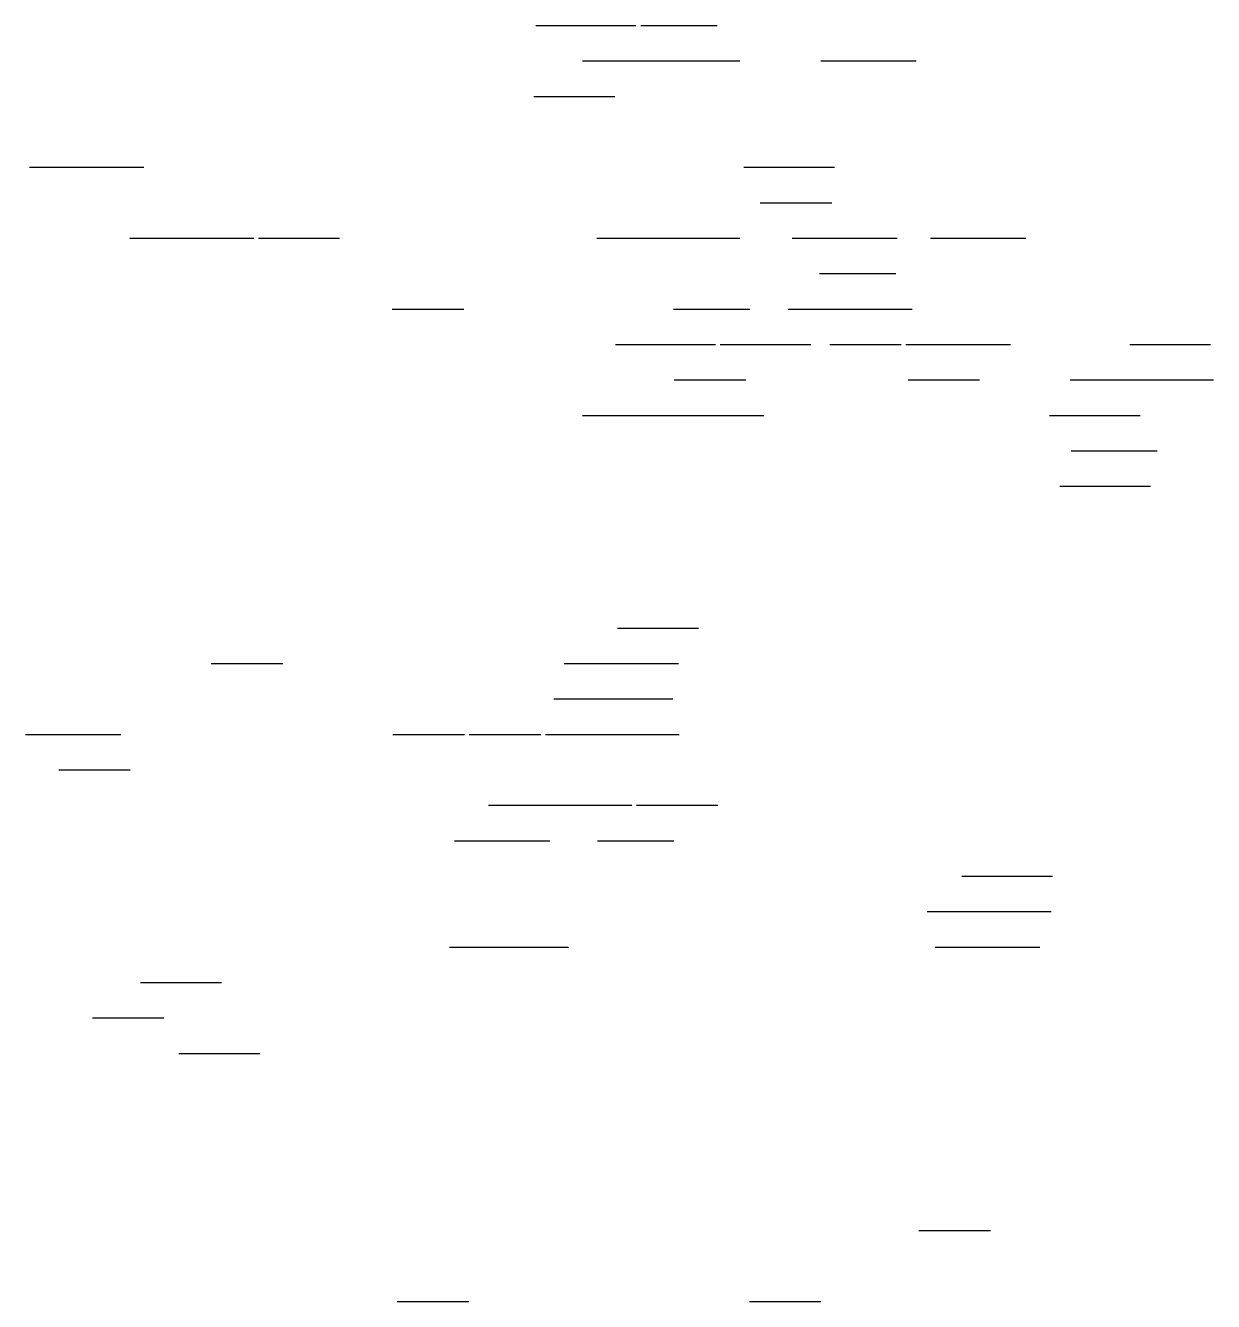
# Model space of a CAD drawing. Header units: millimetres. Extents: x -34.103 to -33.181, y 31.893 to 32.883.
import ezdxf

# ---------------------------------------------------------------- set-up
doc = ezdxf.new("R2010")
doc.units = ezdxf.units.MM
for name, color, linetype in [('AREA_A1_PEN_2_AREA_NIVEL_4', 6, 'CONTINUOUS'), ('AREA_A1_PEN_5_AREA_NIVEL_3', 30, 'CONTINUOUS'), ('AREA_A1_PEN_6_AREA_NIVEL_2', 5, 'CONTINUOUS')]:
    doc.layers.add(name, color=color, linetype=linetype)

msp = doc.modelspace()

# ---------------------------------------------------------------- linework, layer by layer
at = {"layer": 'AREA_A1_PEN_2_AREA_NIVEL_4', "color": 6}
for p, q in [((-33.706913, 32.882997), (-33.629111, 32.882997)), ((-33.68489, 32.387997), (-33.596124, 32.387997)), ((-33.692944, 32.360497), (-33.600624, 32.360497)), ((-33.699337, 32.332997), (-33.595707, 32.332997)), ((-34.050784, 32.112997), (-33.995331, 32.112997))]:
    msp.add_line(p, q, dxfattribs=at)
at = {"layer": 'AREA_A1_PEN_5_AREA_NIVEL_3', "color": 30}
for p, q in [((-33.625406, 32.882997), (-33.566128, 32.882997)), ((-33.670591, 32.855497), (-33.548531, 32.855497)), ((-34.099585, 32.772997), (-34.010898, 32.772997)), ((-33.54529, 32.772997), (-33.475079, 32.772997)), ((-33.532791, 32.745497), (-33.477232, 32.745497)), ((-34.021849, 32.717997), (-33.925704, 32.717997)), ((-33.659458, 32.717997), (-33.548522, 32.717997)), ((-33.486668, 32.690497), (-33.427598, 32.690497)), ((-33.599868, 32.662997), (-33.540661, 32.662997)), ((-33.511058, 32.662997), (-33.414847, 32.662997)), ((-33.645024, 32.635497), (-33.567441, 32.635497)), ((-33.419663, 32.635497), (-33.338385, 32.635497)), ((-33.599446, 32.607997), (-33.543902, 32.607997)), ((-33.418003, 32.607997), (-33.362459, 32.607997)), ((-33.67051, 32.580497), (-33.530025, 32.580497)), ((-33.308206, 32.580497), (-33.237963, 32.580497)), ((-33.758554, 32.332997), (-33.703038, 32.332997)), ((-33.628625, 32.277997), (-33.565665, 32.277997)), ((-33.658959, 32.250497), (-33.599795, 32.250497)), ((-33.37623, 32.222997), (-33.305817, 32.222997)), ((-33.403275, 32.195497), (-33.30707, 32.195497)), ((-33.396981, 32.167997), (-33.315703, 32.167997)), ((-34.013668, 32.140497), (-33.950724, 32.140497)), ((-33.983892, 32.085497), (-33.920907, 32.085497))]:
    msp.add_line(p, q, dxfattribs=at)
at = {"layer": 'AREA_A1_PEN_6_AREA_NIVEL_2', "color": 5}
for p, q in [((-33.485652, 32.855497), (-33.411677, 32.855497)), ((-33.708238, 32.827997), (-33.645462, 32.827997)), ((-33.922006, 32.717997), (-33.859143, 32.717997)), ((-33.507845, 32.717997), (-33.426492, 32.717997)), ((-33.400607, 32.717997), (-33.32665, 32.717997)), ((-33.818192, 32.662997), (-33.762686, 32.662997)), ((-33.563746, 32.635497), (-33.493552, 32.635497)), ((-33.478774, 32.635497), (-33.423357, 32.635497)), ((-33.246024, 32.635497), (-33.183219, 32.635497)), ((-33.292103, 32.607997), (-33.181015, 32.607997)), ((-33.291477, 32.552997), (-33.224779, 32.552997)), ((-33.300187, 32.525497), (-33.229897, 32.525497)), ((-33.643467, 32.415497), (-33.580491, 32.415497)), ((-33.958587, 32.387997), (-33.903107, 32.387997)), ((-34.102754, 32.332997), (-34.028732, 32.332997)), ((-33.817771, 32.332997), (-33.762255, 32.332997)), ((-34.076897, 32.305497), (-34.021468, 32.305497)), ((-33.743434, 32.277997), (-33.632328, 32.277997)), ((-33.76989, 32.250497), (-33.695936, 32.250497)), ((-33.773813, 32.167997), (-33.681452, 32.167997)), ((-33.409642, 31.947997), (-33.354081, 31.947997)), ((-33.814284, 31.892997), (-33.758892, 31.892997)), ((-33.541014, 31.892997), (-33.485622, 31.892997))]:
    msp.add_line(p, q, dxfattribs=at)

doc.saveas('drawing.dxf')
